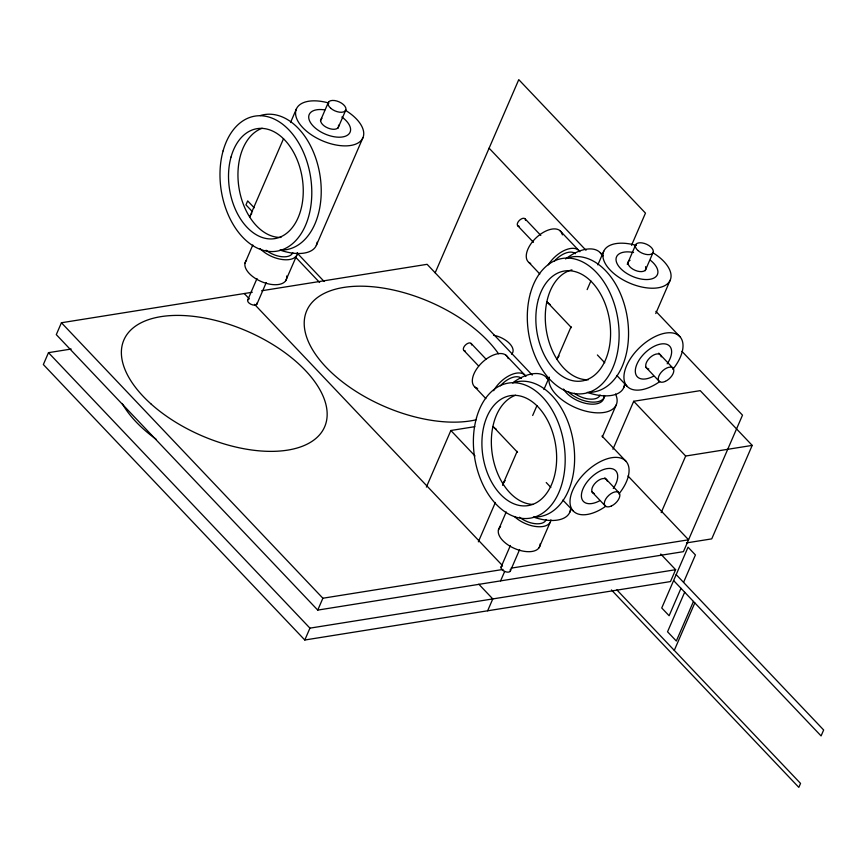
<?xml version="1.0" encoding="UTF-8"?>
<svg xmlns="http://www.w3.org/2000/svg" width="867" height="867" viewBox="0 0 867 867"><rect width="100%" height="100%" fill="white"/><g stroke="black" fill="none" stroke-linecap="round" stroke-linejoin="round"><path stroke-width="1.3" d="M245.014 263.124L252.817 244.971M498.406 530.105L506.209 511.953M71.181 349.043L48.487 352.663L43.35 364.541L304.805 640.009L670.484 581.573L675.621 569.706L660.73 554.024M252.275 292.255L61.427 322.752L56.29 334.629L317.745 610.097L683.424 551.661L742.499 415.163L681.95 351.363M249.837 216.544L283.563 138.612M290.521 122.529L296.416 108.917M320.443 120.686L328.452 102.176M247.669 300.101L257 278.535M256.903 304.176L266.234 282.599M337.87 128.37L345.879 109.86M316.314 245.437L362.883 137.81M435.169 272.812L518.769 79.634L645.471 213.119L631.534 245.318M304.805 640.009L309.942 628.142L675.621 569.706M317.745 610.097L322.882 598.23L503.055 569.435M426.38 487.07L450.862 430.498L474.813 426.672M503.228 483.526L517.155 451.36M532.674 415.488L536.955 405.593M543.912 389.511L549.266 377.134M557.167 358.895L571.082 326.729M587.143 289.611L590.893 280.951M597.851 264.868L603.735 251.267M478.346 541.832L495.371 502.47M627.242 264.272L635.782 244.527M501.061 567.083L510.392 545.506M487.644 610.791L492.781 598.924L478.822 584.217M500.584 580.879L504.702 571.386M510.295 571.147L519.626 549.58M645.189 270.71L653.209 252.199M569.706 512.408L571.31 508.701M602.359 436.946L616.274 404.791M623.644 387.777L625.248 384.07M655.755 313.551L670.213 280.149M612.936 449.247L633.701 401.28L700.233 390.649L752.198 445.4L711.742 538.873L686.469 542.915M661.185 512.614L685.667 456.031L752.198 445.4M680.985 588.314L669.118 615.733L661.749 607.973L688.051 547.196L695.421 554.956L683.554 582.386M684.67 592.204L667.547 631.772L676.325 641.016L693.448 601.449M674.277 650.391L694.825 602.901M285.72 280.713L296.752 255.386M539.111 547.684L550.144 522.367M261.617 290.759L427.106 264.316L532.251 375.097M511.064 568.156L688.571 539.794L628.011 475.994M559.876 230.568L578.668 250.292M505.938 355.199L524.73 374.923M600.387 252.871L603.172 255.798M655.907 311.361L679.956 336.71M489.107 148.181L585.994 250.26M658.747 353.162L672.705 367.868M525.142 218.896L540.802 235.401M517.794 225.821L533.465 242.326M645.828 367.207L658.866 380.938M547.424 302.334L571.472 327.683M597.385 354.971L604.787 362.774M616.805 375.444L626.993 386.173M633.701 401.28L685.667 456.031M546.459 377.503L548.312 379.453M601.969 435.993L626.028 461.342M604.819 477.793L618.778 492.51M471.204 343.527L485.943 359.057M463.867 350.452L478.606 365.982M676.184 574.615L823.65 729.992L821.082 735.92L673.616 580.554M591.901 491.838L604.928 505.569M493.486 426.965L517.545 452.314M546.221 482.529L550.848 487.406M562.878 500.075L573.054 510.804M254.204 207.787L247.68 200.916L245.968 204.872L252.492 211.743M297.088 252.98L324.128 281.461M616.87 589.896L800.534 783.41L798.821 787.366L611.43 589.928M295.376 256.935L319.62 282.469M450.862 430.498L474.986 455.923M244.266 293.534L248.927 298.443M254.508 304.317L502.004 565.089M61.427 322.752L322.882 598.23M48.487 352.663L309.942 628.142M528.968 262.517L539.805 273.983M475.029 387.148L485.867 398.614M476.07 419.812A109.383 56.994 23.4 0 1 325.103 366.167A109.383 56.994 23.4 0 1 352.165 286.468A109.383 56.994 23.4 0 1 498.503 353.747M493.605 335.226A17.503 9.114 23.4 0 1 509.623 343.581A17.503 9.114 23.4 0 1 511.617 354.191M260.295 115.571A68.417 45.192 80.9 0 1 320.151 176.369A68.417 45.192 80.9 0 1 279.943 250.043M280.984 237.417A55.683 36.782 80.9 0 1 239.162 188.952A55.683 36.782 80.9 0 1 262.181 128.262M286.684 275.999A22.271 11.607 23.4 0 1 262.517 282.068A22.271 11.607 23.4 0 1 246.586 260.208M297.533 252.85A22.271 11.607 23.4 0 1 282.924 259.601A22.271 11.607 23.4 0 1 260.089 248.58M292.764 252.655A17.503 9.114 23.4 0 1 266.082 250.238M257.022 302.984A5.05 2.634 23.4 0 1 250.769 304.198A5.05 2.634 23.4 0 1 249.143 298.996M341.858 117.002A22.271 11.607 23.4 0 1 343.321 136.813A22.271 11.607 23.4 0 1 310.993 123.385A22.271 11.607 23.4 0 1 324.778 109.903M338.509 125.162A9.548 4.974 23.4 0 1 327.921 128.034A9.548 4.974 23.4 0 1 321.993 118.302M317.127 242.229A36.241 18.879 23.4 0 1 281.341 250.509M249.62 217.086A36.241 18.879 23.4 0 1 251.777 213.64M345.369 110.272A36.241 18.879 23.4 0 1 352.501 145.114A36.241 18.879 23.4 0 1 297.955 121.25A36.241 18.879 23.4 0 1 328.951 103.086M156.06 439.179A103.737 54.047 23.4 0 1 122.214 403.513M512.57 382.932A68.417 45.192 80.9 0 1 573.412 442.473A68.417 45.192 80.9 0 1 533.335 517.014M533.107 504.41A55.683 36.782 80.9 0 1 492.402 454.991A55.683 36.782 80.9 0 1 515.572 395.244M477.641 388.438A22.271 12.04 -43.5 0 1 481.792 362.829A22.271 12.04 -43.5 0 1 508.235 358.602M493.637 390.714A22.271 12.04 -43.5 0 1 510.858 374.869A22.271 12.04 -43.5 0 1 525.933 376.386M500.367 385.837A17.503 9.461 -43.5 0 1 521.435 378.37M465.221 350.907A5.05 2.731 -43.5 0 1 463.661 347.591A5.05 2.731 -43.5 0 1 468.418 343.126A5.05 2.731 -43.5 0 1 471.561 344.958M599.531 500.844A22.271 12.04 -43.5 0 1 581.898 491.968A22.271 12.04 -43.5 0 1 607.865 468.516A22.271 12.04 -43.5 0 1 613.262 488.457M594.437 493.561A9.548 5.159 -43.5 0 1 595.813 482.496A9.548 5.159 -43.5 0 1 607.247 481.077M513.708 382.087A36.241 19.594 -43.5 0 1 547.662 379.128M496.314 429.208A36.241 19.594 -43.5 0 1 493.095 426.499M605.805 506.23A36.241 19.594 -43.5 0 1 570.302 498.189A36.241 19.594 -43.5 0 1 613.706 457.451A36.241 19.594 -43.5 0 1 618.875 493.962M603.909 395.471A22.271 11.607 23.4 0 1 587.913 403.805A22.271 11.607 23.4 0 1 563.561 389.045M570.519 509.2A36.241 18.879 23.4 0 1 534.733 517.491M502.632 485.368A36.241 18.879 23.4 0 1 505.168 480.621M615.548 394.052A36.241 18.879 23.4 0 1 586.168 411.261A36.241 18.879 23.4 0 1 549.201 377.741M510.262 569.521A5.05 2.634 23.4 0 1 507.791 572.144A5.05 2.634 23.4 0 1 501.787 569.391A5.05 2.634 23.4 0 1 502.546 565.978M540.163 543.88A22.271 11.607 23.4 0 1 514.445 548.432A22.271 11.607 23.4 0 1 500.617 526.583M550.924 519.832A22.271 11.607 23.4 0 1 537.02 526.648A22.271 11.607 23.4 0 1 514.445 516.526M546.156 519.636A17.503 9.114 23.4 0 1 519.474 517.22M566.498 258.29A68.417 45.192 80.9 0 1 627.34 317.842A68.417 45.192 80.9 0 1 587.273 392.383M588.314 379.768A55.683 36.782 80.9 0 1 546.188 329.406A55.683 36.782 80.9 0 1 571.949 269.875M604.732 396.035A22.271 11.607 23.4 0 1 590.243 401.952A22.271 11.607 23.4 0 1 568.384 391.895M600.083 395.005A17.503 9.114 23.4 0 1 574.333 393.293M650.369 260.241A22.271 11.607 23.4 0 1 649.481 279.358A22.271 11.607 23.4 0 1 617.683 264.738A22.271 11.607 23.4 0 1 633.571 252.514M645.536 266.689A9.548 4.974 23.4 0 1 635.251 270.374A9.548 4.974 23.4 0 1 630.071 260.252M624.457 384.569A36.241 18.879 23.4 0 1 588.671 392.859M556.95 359.437A36.241 18.879 23.4 0 1 559.107 355.979M652.699 252.622A36.241 18.879 23.4 0 1 659.83 287.454A36.241 18.879 23.4 0 1 605.285 263.601A36.241 18.879 23.4 0 1 636.28 245.437M653.469 376.213A22.271 12.04 -43.5 0 1 635.825 367.326A22.271 12.04 -43.5 0 1 661.803 343.885A22.271 12.04 -43.5 0 1 667.189 363.826M565.598 258.962A36.241 19.594 -43.5 0 1 601.59 254.497M550.242 304.577A36.241 19.594 -43.5 0 1 547.023 301.868M659.744 381.588A36.241 19.594 -43.5 0 1 624.229 373.558A36.241 19.594 -43.5 0 1 667.644 332.82A36.241 19.594 -43.5 0 1 672.814 369.331M648.809 368.984A9.548 5.159 -43.5 0 1 649.751 357.865A9.548 5.159 -43.5 0 1 661.239 356.857M519.16 226.265A5.05 2.731 -43.5 0 1 517.599 222.96A5.05 2.731 -43.5 0 1 522.357 218.495A5.05 2.731 -43.5 0 1 525.489 220.326M530.691 263.503A22.271 12.04 -43.5 0 1 536.879 237.103A22.271 12.04 -43.5 0 1 562.39 234.881M548.312 264.825A22.271 12.04 -43.5 0 1 565.436 249.956A22.271 12.04 -43.5 0 1 579.86 251.755M554.306 261.205A17.503 9.461 -43.5 0 1 575.374 253.738M223.101 150.869A68.417 45.192 80.9 0 0 272.845 251.56A68.417 45.192 80.9 0 0 301.694 148.495A68.417 45.192 80.9 0 0 223.101 150.869M231.055 156.97A55.683 36.782 80.9 0 0 271.555 238.934A55.683 36.782 80.9 0 0 295.029 155.041A55.683 36.782 80.9 0 0 231.055 156.97M330.641 108.169A9.548 4.974 23.4 0 0 345.673 110.337A9.548 4.974 23.4 0 0 334.716 100.561A9.548 4.974 23.4 0 0 330.641 108.169M151.259 404.174A109.383 56.994 23.4 0 0 323.575 429.046A109.383 56.994 23.4 0 0 197.958 316.932A109.383 56.994 23.4 0 0 151.259 404.174M476.492 417.851A68.417 45.192 80.9 0 0 526.236 518.542A68.417 45.192 80.9 0 0 555.086 415.477A68.417 45.192 80.9 0 0 476.492 417.851M484.447 423.952A55.683 36.782 80.9 0 0 524.947 505.905A55.683 36.782 80.9 0 0 548.421 422.012A55.683 36.782 80.9 0 0 484.447 423.952M611.376 506.014A9.548 5.159 -43.5 0 0 619.19 492.933A9.548 5.159 -43.5 0 0 605.773 499.013A9.548 5.159 -43.5 0 0 611.376 506.014M530.42 293.219A68.417 45.192 80.9 0 0 580.175 393.911A68.417 45.192 80.9 0 0 609.024 290.846A68.417 45.192 80.9 0 0 530.42 293.219M538.385 299.31A55.683 36.782 80.9 0 0 578.874 381.274A55.683 36.782 80.9 0 0 602.359 297.381A55.683 36.782 80.9 0 0 538.385 299.31M637.96 250.52A9.548 4.974 23.4 0 0 653.003 252.687A9.548 4.974 23.4 0 0 642.046 242.901A9.548 4.974 23.4 0 0 637.96 250.52M665.303 381.382A9.548 5.159 -43.5 0 0 673.128 368.291A9.548 5.159 -43.5 0 0 659.711 374.381A9.548 5.159 -43.5 0 0 665.303 381.382"/></g></svg>
